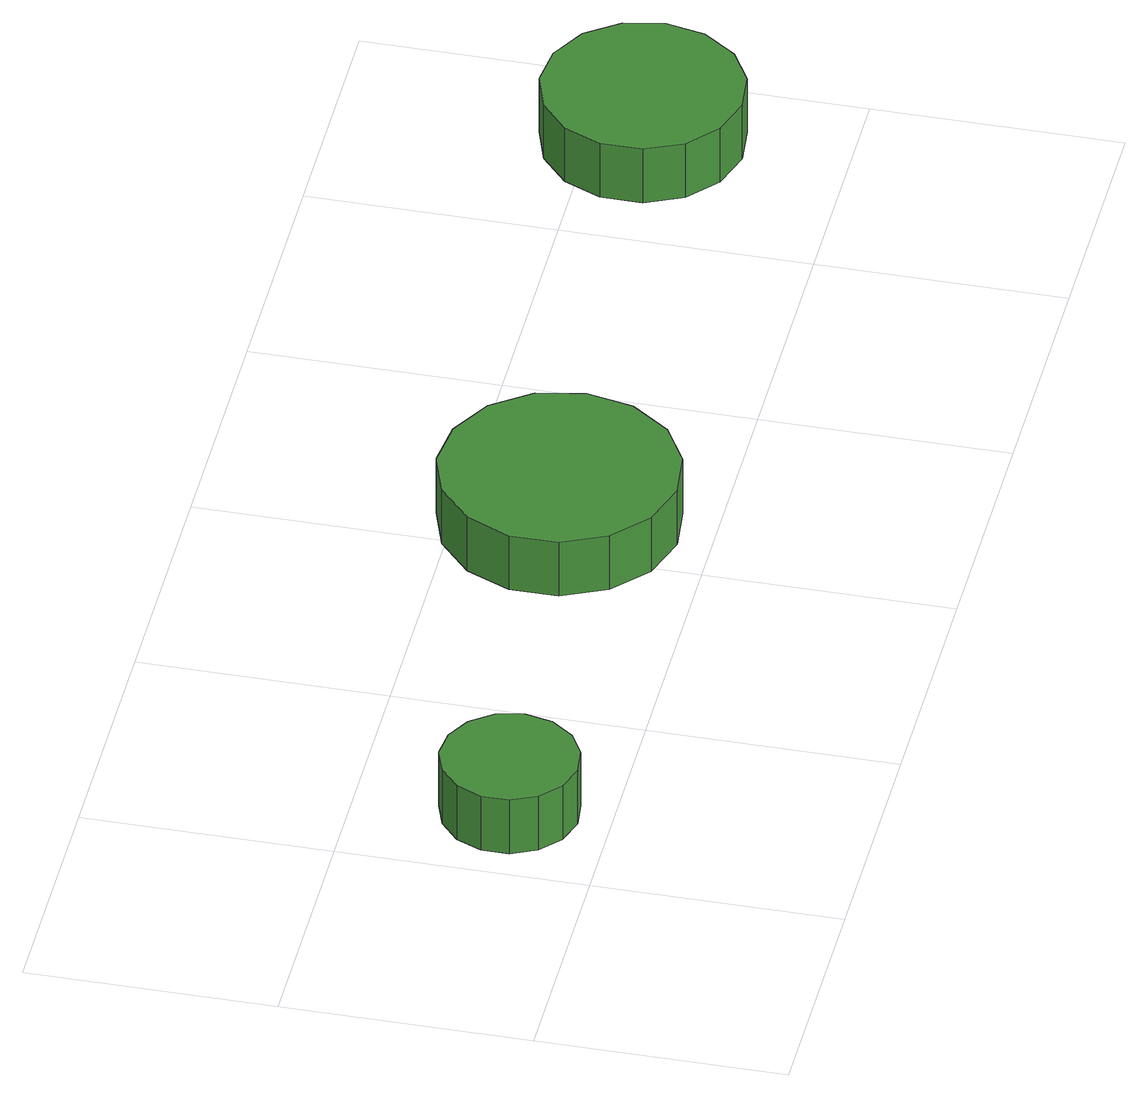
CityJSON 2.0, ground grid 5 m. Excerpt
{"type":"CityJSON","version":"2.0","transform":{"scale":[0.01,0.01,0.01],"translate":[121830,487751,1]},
"CityObjects":{
"tree1":{"type":"SolitaryVegetationObject","attributes":{"function":"something"},"geometry":[{"type":"MultiSurface","lod":"1","boundaries":[[[0,1,2,3,4,5,6,7,8,9,10,11,12,13,14]],[[15,16,17,18,19,20,21,22,23,24,25,26,27,28,29]],[[0,29,28,1]],[[1,28,27,2]],[[2,27,26,3]],[[3,26,25,4]],[[4,25,24,5]],[[5,24,23,6]],[[6,23,22,7]],[[7,22,21,8]],[[8,21,20,9]],[[9,20,19,10]],[[10,19,18,11]],[[11,18,17,12]],[[12,17,16,13]],[[13,16,15,14]],[[14,15,29,0]]]}]},
"tree2":{"type":"SolitaryVegetationObject","attributes":{"function":"something"},"geometry":[{"type":"MultiSurface","lod":"1","boundaries":[[[30,31,32,33,34,35,36,37,38,39,40,41,42,43,44]],[[45,46,47,48,49,50,51,52,53,54,55,56,57,58,59]],[[30,59,58,31]],[[31,58,57,32]],[[32,57,56,33]],[[33,56,55,34]],[[34,55,54,35]],[[35,54,53,36]],[[36,53,52,37]],[[37,52,51,38]],[[38,51,50,39]],[[39,50,49,40]],[[40,49,48,41]],[[41,48,47,42]],[[42,47,46,43]],[[43,46,45,44]],[[44,45,59,30]]]}]},
"tree3":{"type":"SolitaryVegetationObject","attributes":{"function":"something"},"geometry":[{"type":"MultiSurface","lod":"1","boundaries":[[[60,61,62,63,64,65,66,67,68,69,70,71,72,73,74]],[[75,76,77,78,79,80,81,82,83,84,85,86,87,88,89]],[[60,89,88,61]],[[61,88,87,62]],[[62,87,86,63]],[[63,86,85,64]],[[64,85,84,65]],[[65,84,83,66]],[[66,83,82,67]],[[67,82,81,68]],[[68,81,80,69]],[[69,80,79,70]],[[70,79,78,71]],[[71,78,77,72]],[[72,77,76,73]],[[73,76,75,74]],[[74,75,89,60]]]}]}
},
"vertices":[
[337,200,150],[325,256,150],[291,302,150],[242,330,150],[186,336,150],[132,318,150],[89,280,150],[66,228,150],[66,172,150],[89,120,150],[132,82,150],[186,64,150],[242,70,150],[291,98,150],[325,144,150],[325,144,21],[291,98,21],[242,70,21],[186,64,21],[132,82,21],[89,120,21],[66,172,21],[66,228,21],[89,280,21],[132,318,21],[186,336,21],[242,330,21],[291,302,21],[325,256,21],[337,200,21],
[1337,300,158],[1317,396,158],[1259,476,158],[1173,525,158],[1075,536,158],[981,505,158],[908,439,158],[868,349,158],[868,251,158],[908,161,158],[981,95,158],[1075,64,158],[1173,75,158],[1259,124,158],[1317,204,158],[1317,204,29],[1259,124,29],[1173,75,29],[1075,64,29],[981,95,29],[908,161,29],[868,251,29],[868,349,29],[908,439,29],[981,505,29],[1075,536,29],[1173,525,29],[1259,476,29],[1317,396,29],[1337,300,29],
[2500,400,163],[2483,481,163],[2434,549,163],[2362,590,163],[2279,599,163],[2200,573,163],[2138,518,163],[2104,442,163],[2104,358,163],[2138,282,163],[2200,227,163],[2279,201,163],[2362,210,163],[2434,251,163],[2483,319,163],[2483,319,34],[2434,251,34],[2362,210,34],[2279,201,34],[2200,227,34],[2138,282,34],[2104,358,34],[2104,442,34],[2138,518,34],[2200,573,34],[2279,599,34],[2362,590,34],[2434,549,34],[2483,481,34],[2500,400,34]
]}
